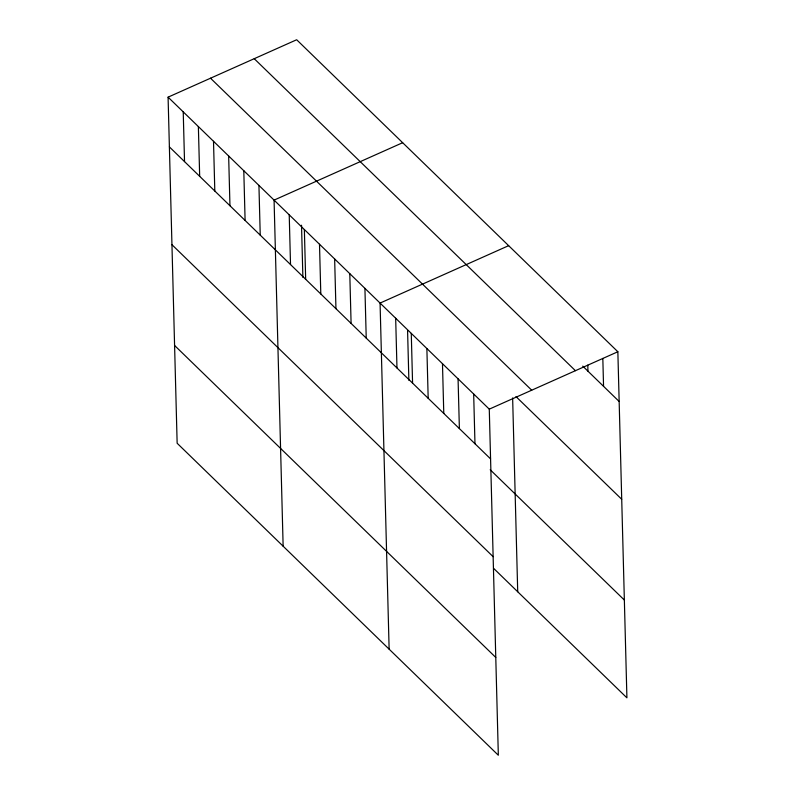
<?xml version="1.0" encoding="UTF-8"?>
<svg xmlns="http://www.w3.org/2000/svg" width="795" height="795" viewBox="0 0 795 795"><rect width="100%" height="100%" fill="white"/><g stroke="black" fill="none" stroke-linecap="round" stroke-linejoin="round"><path stroke-width="1.19" d="M168.083 97.159L489.273 409.147L498.336 755.25L177.146 443.252L168.083 97.159L296.664 39.75L617.854 351.748L626.917 697.841L493.665 568.405M402.658 142.712L274.076 200.111L283.139 546.215M508.651 245.665L380.07 303.074L389.133 649.167M489.273 409.147L617.854 351.748M582.755 366.127L619.156 401.485M254.231 58.691L575.421 370.689M210.516 78.208L531.706 390.206M515.975 396.576L621.72 499.28M169.385 146.896L490.575 458.894M490.207 469.746L624.353 600.046M171.949 244.701L493.139 556.689M174.582 345.457L495.782 657.455M602.829 358.426L603.554 386.33M587.793 365.114L587.952 371.176M512.636 397.947L517.714 591.768M473.671 393.992L474.973 443.739M458.069 378.847L459.381 428.584M442.477 363.693L443.779 413.43M426.875 348.538L428.177 398.275M411.273 333.383L412.575 383.12M407.577 330.551L408.878 380.338M395.672 318.229L396.973 367.966M364.925 288.366L366.227 338.104M349.79 273.659L351.092 323.396M334.645 258.951L335.947 308.689M319.501 244.244L320.802 293.981M304.366 229.536L305.668 279.274M301.524 225.224L302.885 277.385M289.221 214.819L290.523 264.566M258.932 185.404L260.233 235.151M243.797 170.696L245.099 220.444M228.652 155.989L229.954 205.736M213.507 141.281L214.809 191.019M198.372 126.574L199.674 176.311M183.228 111.866L184.529 161.604"/></g></svg>
